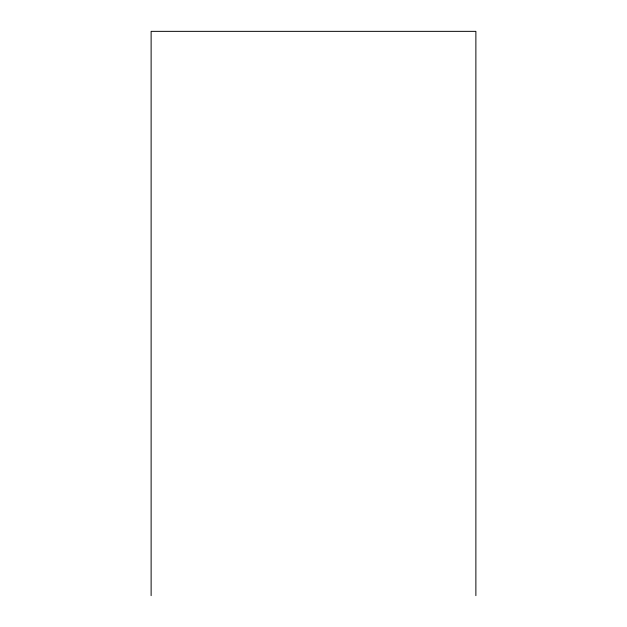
<?xml version="1.0" encoding="UTF-8"?>
<svg xmlns="http://www.w3.org/2000/svg" width="627" height="627" viewBox="0 0 627 627"><rect width="100%" height="100%" fill="white"/><g stroke="black" fill="none" stroke-linecap="round" stroke-linejoin="round"><path stroke-width="0.94" d="M475.877 595.65L475.877 31.35L151.123 31.35L151.123 595.65"/></g></svg>
